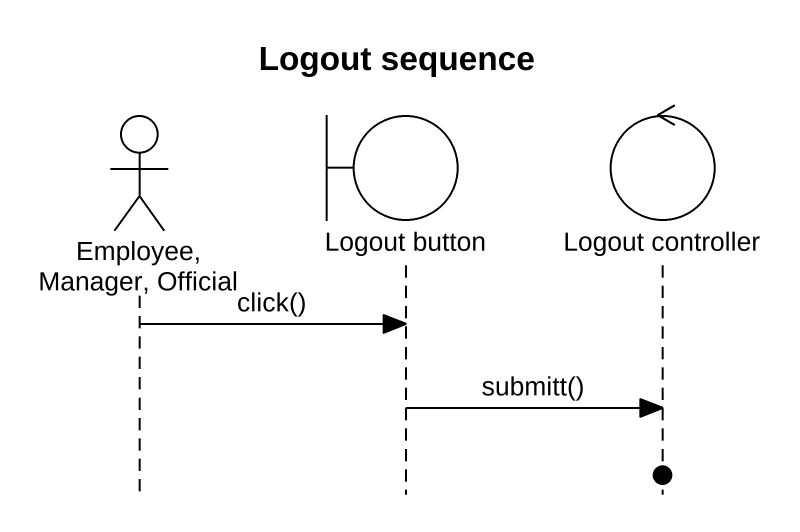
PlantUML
@startuml
title Logout sequence
hide footbox
actor "Employee, Manager, Official" as Employee_Manager_Official
boundary "Logout button" as Logout_button
control "Logout controller" as Logout_controller

Employee_Manager_Official -> Logout_button : click()
Logout_button -> Logout_controller : submitt()
@enduml
